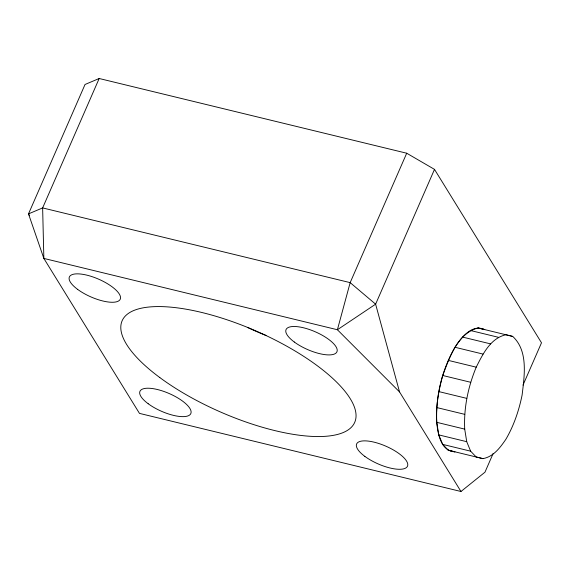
<?xml version="1.0" encoding="UTF-8"?>
<svg xmlns="http://www.w3.org/2000/svg" width="570" height="570" viewBox="0 0 570 570"><rect width="100%" height="100%" fill="white"/><g stroke="black" fill="none" stroke-linecap="round" stroke-linejoin="round"><path stroke-width="0.85" d="M436.755 422.327C435.594 396.285 441.871 369.809 455.052 347.287C461.08 337.796 471.953 323.539 484.764 329.624L477.988 327.95C457.304 333.514 449.495 357.582 442.726 375.488C438.558 390.707 435.701 406.503 436.755 422.327C437.753 433.556 440.788 451.241 454.974 451.846L448.198 450.172L442.676 444.386L438.772 434.889L436.755 422.327L464.714 429.125L466.73 441.686L470.635 451.176L476.157 456.962L482.925 458.636C493.506 456.748 500.168 447.607 505.868 439.306C513.876 425.619 518.964 410.5 522.113 395.01C524.357 375.936 528.483 350.985 512.722 336.421L505.946 334.747C490.414 338.202 482.769 354.212 476.228 367.173C468.134 386.731 463.681 407.906 464.714 429.125M523.011 385.113L541.5 342.791L434.504 169.383L406.709 153.223L99.18 78.503L42.636 207.915L43.854 258.424L139.472 413.385L460.973 491.497L484.963 472.202L493.143 453.478M406.709 153.223L350.165 282.635L337.404 329.745L399.541 391.932L460.973 491.497M434.504 169.383L375.616 304.166L337.404 329.745L43.854 258.424L28.5 213.885L85.037 84.474L99.18 78.503M477.988 327.95L512.722 336.421M470.435 330.5L498.394 337.29M462.612 337.091L490.57 343.881M455.052 347.287L483.011 354.077M448.269 360.382L476.228 367.173M442.726 375.488L470.685 382.285M438.807 391.583L466.766 398.373M436.77 407.557L464.728 414.347M438.772 434.889L466.73 441.686M442.676 444.386L470.635 451.176M448.198 450.172L482.925 458.636M29.433 215.403L28.5 213.885L42.636 207.915L350.165 282.635L375.616 304.166L399.541 391.932M265.99 335.416A87.231 30.41 23.6 0 1 247.501 327.401M159.799 377.554A126.882 44.225 23.6 0 0 353.493 424.614A126.882 44.225 23.6 0 0 202.015 312.531A126.882 44.225 23.6 0 0 159.799 377.554M294.284 342.007A27.759 9.676 23.6 0 0 336.656 352.303A27.759 9.676 23.6 0 0 303.518 327.786A27.759 9.676 23.6 0 0 294.284 342.007M364.857 456.385A27.759 9.676 23.6 0 0 407.229 466.68A27.759 9.676 23.6 0 0 374.091 442.163A27.759 9.676 23.6 0 0 364.857 456.385M148.186 403.738A27.759 9.676 23.6 0 0 190.558 414.034A27.759 9.676 23.6 0 0 157.42 389.517A27.759 9.676 23.6 0 0 148.186 403.738M77.613 289.368A27.759 9.676 23.6 0 0 119.985 299.663A27.759 9.676 23.6 0 0 86.847 275.146A27.759 9.676 23.6 0 0 77.613 289.368"/></g></svg>
